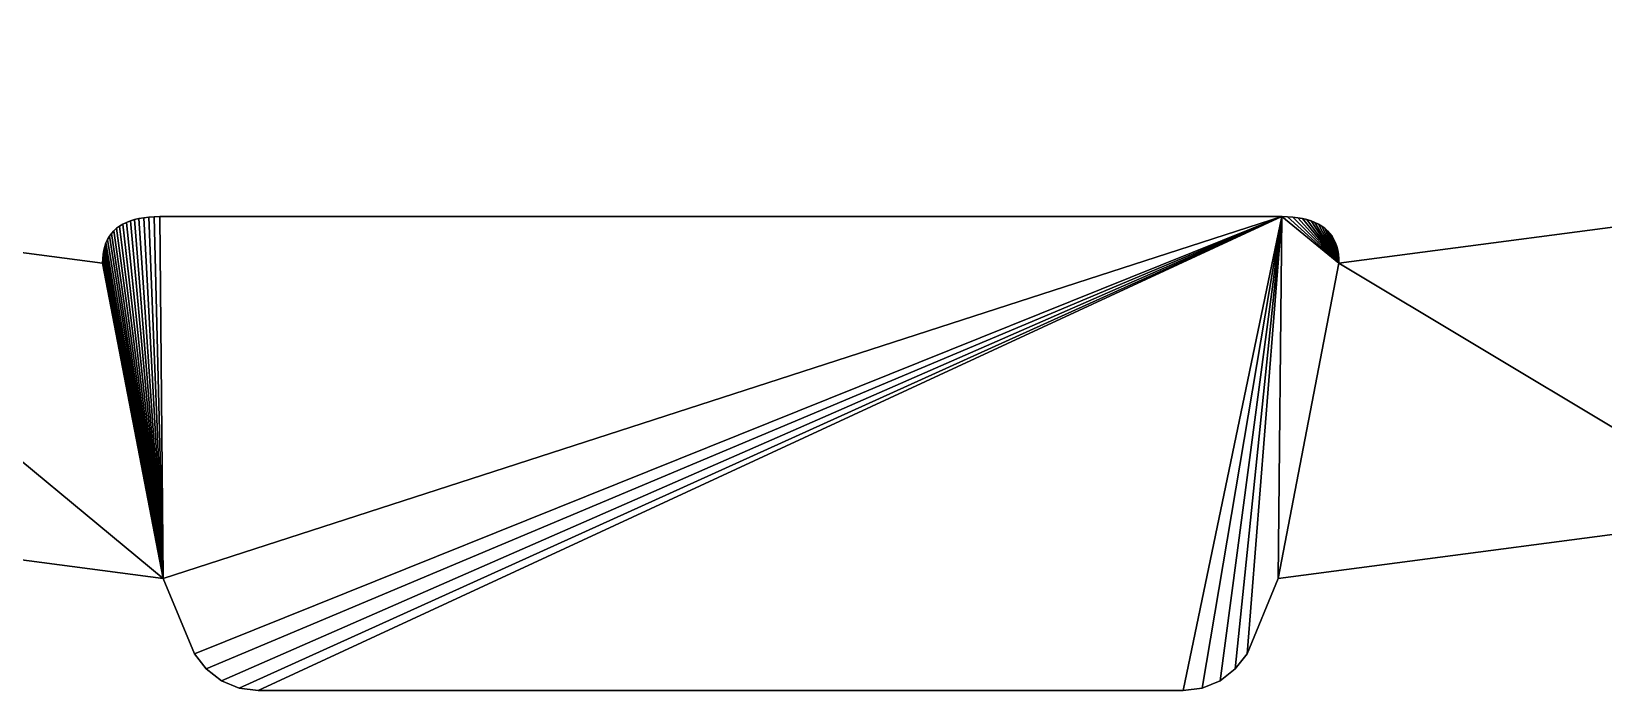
# Model space of a CAD drawing. Extents: x 0 to 417, y 0 to 203.
# Drawn here: x 295.6 to 359.6, y 114.2 to 141.1 of the extents above; entities that cross this region are included whole.
import ezdxf

# ---------------------------------------------------------------- set-up
doc = ezdxf.new("R2010")
doc.units = 0
doc.header["$LTSCALE"] = 25.4
doc.layers.get('0').update_dxf_attribs({"color": 13, "linetype": 'CONTINUOUS'})

# ---------------------------------------------------------------- blocks, each defined once
blk = doc.blocks.new('MASK_STRAP_3')
at = {"color": 0}
for p, q in [((69.698, 19.226), (69.698, 19.226, 1)), ((69.698, 19.226), (69.698, 19.226, 1)), ((69.892, 19.26), (69.892, 19.26, 1)), ((69.892, 19.26), (69.892, 19.26, 1)), ((70.097, 19.283), (70.097, 19.283, 1)), ((70.097, 19.283), (70.097, 19.283, 1)), ((70.314, 19.298), (70.314, 19.298, 1)), ((70.314, 19.298), (70.314, 19.298, 1)), ((70.543, 19.302), (70.543, 19.302, 1)), ((70.543, 19.302), (70.543, 19.302, 1)), ((116.237, 19.302), (116.237, 19.302, 1)), ((116.237, 19.302), (116.237, 19.302, 1)), ((116.466, 19.298), (116.466, 19.298, 1)), ((116.466, 19.298), (116.466, 19.298, 1)), ((116.683, 19.283), (116.683, 19.283, 1)), ((116.683, 19.283), (116.683, 19.283, 1)), ((116.888, 19.26), (116.888, 19.26, 1)), ((116.888, 19.26), (116.888, 19.26, 1)), ((117.082, 19.226), (117.082, 19.226, 1)), ((117.082, 19.226), (117.082, 19.226, 1)), ((68.578, 18.62), (68.578, 18.62, 1)), ((68.578, 18.62), (68.578, 18.62, 1)), ((68.677, 18.729), (68.677, 18.729, 1)), ((68.677, 18.729), (68.677, 18.729, 1)), ((68.787, 18.829), (68.787, 18.829, 1)), ((68.787, 18.829), (68.787, 18.829, 1)), ((68.909, 18.919), (68.909, 18.919, 1)), ((68.909, 18.919), (68.909, 18.919, 1)), ((69.043, 18.999), (69.043, 18.999, 1)), ((69.043, 18.999), (69.043, 18.999, 1)), ((69.189, 19.07), (69.189, 19.07, 1)), ((69.189, 19.07), (69.189, 19.07, 1)), ((69.347, 19.132), (69.347, 19.132, 1)), ((69.347, 19.132), (69.347, 19.132, 1)), ((69.517, 19.184), (69.517, 19.184, 1)), ((69.517, 19.184), (69.517, 19.184, 1)), ((117.263, 19.184), (117.263, 19.184, 1)), ((117.263, 19.184), (117.263, 19.184, 1)), ((117.433, 19.132), (117.433, 19.132, 1)), ((117.433, 19.132), (117.433, 19.132, 1)), ((117.591, 19.07), (117.591, 19.07, 1)), ((117.591, 19.07), (117.591, 19.07, 1)), ((117.737, 18.999), (117.737, 18.999, 1)), ((117.737, 18.999), (117.737, 18.999, 1)), ((117.871, 18.919), (117.871, 18.919, 1)), ((117.871, 18.919), (117.871, 18.919, 1)), ((117.993, 18.829), (117.993, 18.829, 1)), ((117.993, 18.829), (117.993, 18.829, 1)), ((118.103, 18.729), (118.103, 18.729, 1)), ((118.103, 18.729), (118.103, 18.729, 1)), ((118.202, 18.62), (118.202, 18.62, 1)), ((118.202, 18.62), (118.202, 18.62, 1)), ((68.264, 17.933), (68.264, 17.933, 1)), ((68.264, 17.933), (68.264, 17.933, 1)), ((68.303, 18.09), (68.303, 18.09, 1)), ((68.303, 18.09), (68.303, 18.09, 1)), ((68.354, 18.236), (68.354, 18.236, 1)), ((68.354, 18.236), (68.354, 18.236, 1)), ((68.417, 18.374), (68.417, 18.374, 1)), ((68.417, 18.374), (68.417, 18.374, 1)), ((68.492, 18.502), (68.492, 18.502, 1)), ((68.492, 18.502), (68.492, 18.502, 1)), ((118.289, 18.502), (118.289, 18.502, 1)), ((118.289, 18.502), (118.289, 18.502, 1)), ((118.363, 18.374), (118.363, 18.374, 1)), ((118.363, 18.374), (118.363, 18.374, 1)), ((118.426, 18.236), (118.426, 18.236, 1)), ((118.426, 18.236), (118.426, 18.236, 1)), ((118.477, 18.09), (118.477, 18.09, 1)), ((118.477, 18.09), (118.477, 18.09, 1)), ((118.516, 17.933), (118.516, 17.933, 1)), ((118.516, 17.933), (118.516, 17.933, 1)), ((68.218, 17.407), (68.218, 17.407, 1)), ((68.218, 17.407), (68.218, 17.407, 1)), ((68.221, 17.592), (68.221, 17.592, 1)), ((68.221, 17.592), (68.221, 17.592, 1)), ((68.237, 17.767), (68.237, 17.767, 1)), ((68.237, 17.767), (68.237, 17.767, 1)), ((118.544, 17.767), (118.544, 17.767, 1)), ((118.544, 17.767), (118.544, 17.767, 1)), ((118.559, 17.592), (118.559, 17.592, 1)), ((118.559, 17.592), (118.559, 17.592, 1)), ((118.563, 17.407), (118.563, 17.407, 1)), ((118.563, 17.407), (118.563, 17.407, 1)), ((70.686, 4.566), (70.686, 4.566, 1)), ((70.686, 4.566), (70.686, 4.566, 1)), ((116.094, 4.566), (116.094, 4.566, 1)), ((116.094, 4.566), (116.094, 4.566, 1)), ((71.956, 1.5), (71.956, 1.5, 1)), ((71.956, 1.5), (71.956, 1.5, 1)), ((114.824, 1.5), (114.824, 1.5, 1)), ((114.824, 1.5), (114.824, 1.5, 1)), ((72.433, 0.879), (72.433, 0.879, 1)), ((72.433, 0.879), (72.433, 0.879, 1)), ((114.347, 0.879), (114.347, 0.879, 1)), ((114.347, 0.879), (114.347, 0.879, 1)), ((73.054, 0.402), (73.054, 0.402, 1)), ((73.054, 0.402), (73.054, 0.402, 1)), ((73.778, 0.102), (73.778, 0.102, 1)), ((73.778, 0.102), (73.778, 0.102, 1)), ((74.554, 0), (74.554, 0, 1)), ((74.554, 0), (74.554, 0, 1)), ((112.226, 0), (112.226, 0, 1)), ((112.226, 0), (112.226, 0, 1)), ((113.002, 0.102), (113.002, 0.102, 1)), ((113.002, 0.102), (113.002, 0.102, 1)), ((113.726, 0.402), (113.726, 0.402, 1)), ((113.726, 0.402), (113.726, 0.402, 1))]:
    blk.add_line(p, q, dxfattribs=at)
mesh = blk.add_polyface(dxfattribs=at)
corners = [(52.917, 26.846), (52.725, 19.441), (52.16, 26.643), (52.917, 20.897), (53.7, 26.846), (53.7, 20.897), (54.456, 26.643), (54.456, 21.1), (55.135, 26.252), (55.135, 21.491), (55.688, 25.698), (55.688, 22.045), (56.08, 25.02), (56.08, 22.723), (56.283, 24.263), (56.283, 23.48), (51.482, 26.252), (50.955, 5.998), (50.928, 25.698), (51.105, 7.137), (70.686, 4.566), (68.218, 17.407), (68.221, 17.592), (68.237, 17.767), (68.264, 17.933), (68.303, 18.09), (68.354, 18.236), (68.417, 18.374), (68.492, 18.502), (68.578, 18.62), (68.677, 18.729), (68.787, 18.829), (68.909, 18.919), (69.043, 18.999), (69.189, 19.07), (69.347, 19.132), (69.517, 19.184), (69.698, 19.226), (69.892, 19.26), (70.097, 19.283), (70.314, 19.298), (70.543, 19.302), (116.237, 19.302), (71.956, 1.5), (72.433, 0.879), (73.054, 0.402), (73.778, 0.102), (74.554, 0), (50.955, 0.049), (50.334, 24.263), (50.537, 25.02), (51.712, 5.795), (51.712, 0.252), (52.39, 5.403), (52.39, 0.643), (52.944, 4.85), (52.944, 1.197), (53.335, 4.171), (53.335, 1.875), (53.538, 3.415), (53.538, 2.632)]
mesh.append_faces([[corners[k] for k in face] for face in [(13, 14, 15), (58, 59, 60)]], dxfattribs={"vtx0": -1, "color": 0})
mesh.append_faces([[corners[k] for k in face] for face in [(0, 1, 2), (1, 0, 3), (3, 4, 5), (5, 6, 7), (7, 8, 9), (9, 10, 11), (11, 12, 13), (16, 17, 18), (17, 16, 19), (19, 1, 20), (20, 42, 43), (43, 42, 44), (44, 42, 45), (45, 42, 46), (46, 42, 47), (48, 51, 52), (52, 53, 54), (54, 55, 56), (56, 57, 58)]], dxfattribs={"vtx0": -1, "vtx1": -1, "color": 0})
mesh.append_faces([[corners[k] for k in face] for face in [(19, 16, 1), (48, 18, 17)]], dxfattribs={"vtx0": -1, "vtx1": -1, "vtx2": -1, "color": 0})
mesh.append_faces([[corners[k] for k in face] for face in [(3, 0, 4), (5, 4, 6), (7, 6, 8), (9, 8, 10), (11, 10, 12), (13, 12, 14), (1, 16, 2), (20, 1, 21), (20, 21, 22), (20, 22, 23), (20, 23, 24), (20, 24, 25), (20, 25, 26), (20, 26, 27), (20, 27, 28), (20, 28, 29), (20, 29, 30), (20, 30, 31), (20, 31, 32), (20, 32, 33), (20, 33, 34), (20, 34, 35), (20, 35, 36), (20, 36, 37), (20, 37, 38), (20, 38, 39), (20, 39, 40), (20, 40, 41), (20, 41, 42), (48, 49, 50), (48, 50, 18), (48, 17, 51), (52, 51, 53), (54, 53, 55), (56, 55, 57), (58, 57, 59)]], dxfattribs={"vtx0": -1, "vtx2": -1, "color": 0})
mesh = blk.add_polyface(dxfattribs=at)
corners = [(130.498, 24.263), (130.7, 22.723), (130.498, 23.48), (130.7, 25.02), (131.092, 22.045), (131.092, 25.698), (131.646, 21.491), (131.646, 26.252), (132.324, 21.1), (132.324, 26.643), (133.08, 20.897), (133.08, 26.846), (133.863, 20.897), (133.863, 26.846), (134.055, 19.441), (134.62, 26.643), (74.554, 0), (116.237, 19.302), (112.226, 0), (113.002, 0.102), (113.726, 0.402), (114.347, 0.879), (114.824, 1.5), (116.094, 4.566), (118.563, 17.407), (135.675, 7.137), (116.466, 19.298), (116.683, 19.283), (116.888, 19.26), (117.082, 19.226), (117.263, 19.184), (117.433, 19.132), (117.591, 19.07), (117.737, 18.999), (117.871, 18.919), (117.993, 18.829), (118.103, 18.729), (118.202, 18.62), (118.289, 18.502), (118.363, 18.374), (118.426, 18.236), (118.477, 18.09), (118.516, 17.933), (118.544, 17.767), (118.559, 17.592), (135.298, 26.252), (135.852, 25.698), (135.825, 5.998), (133.445, 4.171), (133.242, 2.632), (133.242, 3.415), (133.445, 1.875), (133.837, 1.197), (133.837, 4.85), (134.39, 0.643), (134.39, 5.403), (135.069, 0.252), (135.069, 5.795), (135.825, 0.049), (136.608, 0.049)]
mesh.append_faces([[corners[k] for k in face] for face in [(0, 1, 2), (24, 43, 44), (48, 49, 50)]], dxfattribs={"vtx0": -1, "color": 0})
mesh.append_faces([[corners[k] for k in face] for face in [(1, 3, 4), (4, 5, 6), (6, 7, 8), (8, 9, 10), (10, 11, 12), (12, 13, 14), (16, 17, 18), (18, 17, 19), (19, 17, 20), (20, 17, 21), (21, 17, 22), (22, 17, 23), (23, 24, 25), (25, 46, 47), (49, 48, 51), (51, 48, 52), (52, 53, 54), (54, 55, 56), (56, 57, 58), (58, 47, 59)]], dxfattribs={"vtx0": -1, "vtx1": -1, "color": 0})
mesh.append_faces([[corners[k] for k in face] for face in [(23, 17, 24), (25, 14, 15), (59, 47, 46)]], dxfattribs={"vtx0": -1, "vtx1": -1, "vtx2": -1, "color": 0})
mesh.append_faces([[corners[k] for k in face] for face in [(1, 0, 3), (4, 3, 5), (6, 5, 7), (8, 7, 9), (10, 9, 11), (12, 11, 13), (14, 13, 15), (24, 17, 26), (24, 26, 27), (24, 27, 28), (24, 28, 29), (24, 29, 30), (24, 30, 31), (24, 31, 32), (24, 32, 33), (24, 33, 34), (24, 34, 35), (24, 35, 36), (24, 36, 37), (24, 37, 38), (24, 38, 39), (24, 39, 40), (24, 40, 41), (24, 41, 42), (24, 42, 43), (25, 24, 14), (25, 15, 45), (25, 45, 46), (52, 48, 53), (54, 53, 55), (56, 55, 57), (58, 57, 47)]], dxfattribs={"vtx0": -1, "vtx2": -1, "color": 0})
mesh = blk.add_polyface(dxfattribs=at)
corners = [(70.686, 4.566, 1), (52.725, 19.441, 1), (51.105, 7.137, 1), (68.218, 17.407, 1), (68.221, 17.592, 1), (68.237, 17.767, 1), (68.264, 17.933, 1), (68.303, 18.09, 1), (68.354, 18.236, 1), (68.417, 18.374, 1), (68.492, 18.502, 1), (68.578, 18.62, 1), (68.677, 18.729, 1), (68.787, 18.829, 1), (68.909, 18.919, 1), (69.043, 18.999, 1), (69.189, 19.07, 1), (69.347, 19.132, 1), (69.517, 19.184, 1), (69.698, 19.226, 1), (69.892, 19.26, 1), (70.097, 19.283, 1), (70.314, 19.298, 1), (70.543, 19.302, 1), (116.237, 19.302, 1), (71.956, 1.5, 1), (72.433, 0.879, 1), (73.054, 0.402, 1), (73.778, 0.102, 1), (74.554, 0, 1), (112.226, 0, 1), (113.002, 0.102, 1), (113.726, 0.402, 1), (114.347, 0.879, 1), (114.824, 1.5, 1), (116.094, 4.566, 1), (118.563, 17.407, 1), (135.675, 7.137, 1), (116.466, 19.298, 1), (116.683, 19.283, 1), (116.888, 19.26, 1), (117.082, 19.226, 1), (117.263, 19.184, 1), (117.433, 19.132, 1), (117.591, 19.07, 1), (117.737, 18.999, 1), (117.871, 18.919, 1), (117.993, 18.829, 1), (118.103, 18.729, 1), (118.202, 18.62, 1), (118.289, 18.502, 1), (118.363, 18.374, 1), (118.426, 18.236, 1), (118.477, 18.09, 1), (118.516, 17.933, 1), (118.544, 17.767, 1), (118.559, 17.592, 1), (134.055, 19.441, 1)]
mesh.append_faces([[corners[k] for k in face] for face in [(0, 1, 2), (55, 36, 56), (36, 37, 57)]], dxfattribs={"vtx0": -1, "color": 0})
mesh.append_faces([[corners[k] for k in face] for face in [(1, 0, 3), (3, 0, 4), (4, 0, 5), (5, 0, 6), (6, 0, 7), (7, 0, 8), (8, 0, 9), (9, 0, 10), (10, 0, 11), (11, 0, 12), (12, 0, 13), (13, 0, 14), (14, 0, 15), (15, 0, 16), (16, 0, 17), (17, 0, 18), (18, 0, 19), (19, 0, 20), (20, 0, 21), (21, 0, 22), (22, 0, 23), (23, 0, 24), (24, 36, 38), (38, 36, 39), (39, 36, 40), (40, 36, 41), (41, 36, 42), (42, 36, 43), (43, 36, 44), (44, 36, 45), (45, 36, 46), (46, 36, 47), (47, 36, 48), (48, 36, 49), (49, 36, 50), (50, 36, 51), (51, 36, 52), (52, 36, 53), (53, 36, 54), (54, 36, 55)]], dxfattribs={"vtx0": -1, "vtx1": -1, "color": 0})
mesh.append_faces([[corners[k] for k in face] for face in [(24, 35, 36)]], dxfattribs={"vtx0": -1, "vtx1": -1, "vtx2": -1, "color": 0})
mesh.append_faces([[corners[k] for k in face] for face in [(24, 0, 25), (24, 25, 26), (24, 26, 27), (24, 27, 28), (24, 28, 29), (24, 29, 30), (24, 30, 31), (24, 31, 32), (24, 32, 33), (24, 33, 34), (24, 34, 35), (36, 35, 37)]], dxfattribs={"vtx0": -1, "vtx2": -1, "color": 0})
mesh = blk.add_polyface(dxfattribs=at)
corners = [(52.725, 19.441, 1), (68.218, 17.407), (52.725, 19.441), (68.218, 17.407, 1)]
mesh.append_faces([[corners[k] for k in face] for face in [(0, 1, 2), (1, 0, 3)]], dxfattribs={"vtx0": -1, "color": 0})
mesh = blk.add_polyface(dxfattribs=at)
corners = [(69.517, 19.184, 1), (69.698, 19.226), (69.517, 19.184), (69.698, 19.226, 1)]
mesh.append_faces([[corners[k] for k in face] for face in [(0, 1, 2), (1, 0, 3)]], dxfattribs={"vtx0": -1, "color": 0})
mesh = blk.add_polyface(dxfattribs=at)
corners = [(69.698, 19.226, 1), (69.892, 19.26), (69.698, 19.226), (69.892, 19.26, 1)]
mesh.append_faces([[corners[k] for k in face] for face in [(0, 1, 2), (1, 0, 3)]], dxfattribs={"vtx0": -1, "color": 0})
mesh = blk.add_polyface(dxfattribs=at)
corners = [(69.892, 19.26, 1), (70.097, 19.283), (69.892, 19.26), (70.097, 19.283, 1)]
mesh.append_faces([[corners[k] for k in face] for face in [(0, 1, 2), (1, 0, 3)]], dxfattribs={"vtx0": -1, "color": 0})
mesh = blk.add_polyface(dxfattribs=at)
corners = [(70.097, 19.283, 1), (70.314, 19.298), (70.097, 19.283), (70.314, 19.298, 1)]
mesh.append_faces([[corners[k] for k in face] for face in [(0, 1, 2), (1, 0, 3)]], dxfattribs={"vtx0": -1, "color": 0})
mesh = blk.add_polyface(dxfattribs=at)
corners = [(70.314, 19.298, 1), (70.543, 19.302), (70.314, 19.298), (70.543, 19.302, 1)]
mesh.append_faces([[corners[k] for k in face] for face in [(0, 1, 2), (1, 0, 3)]], dxfattribs={"vtx0": -1, "color": 0})
mesh = blk.add_polyface(dxfattribs=at)
corners = [(70.543, 19.302, 1), (116.237, 19.302), (70.543, 19.302), (116.237, 19.302, 1)]
mesh.append_faces([[corners[k] for k in face] for face in [(0, 1, 2), (1, 0, 3)]], dxfattribs={"vtx0": -1, "color": 0})
mesh = blk.add_polyface(dxfattribs=at)
corners = [(116.237, 19.302, 1), (116.466, 19.298), (116.237, 19.302), (116.466, 19.298, 1)]
mesh.append_faces([[corners[k] for k in face] for face in [(0, 1, 2), (1, 0, 3)]], dxfattribs={"vtx0": -1, "color": 0})
mesh = blk.add_polyface(dxfattribs=at)
corners = [(116.466, 19.298, 1), (116.683, 19.283), (116.466, 19.298), (116.683, 19.283, 1)]
mesh.append_faces([[corners[k] for k in face] for face in [(0, 1, 2), (1, 0, 3)]], dxfattribs={"vtx0": -1, "color": 0})
mesh = blk.add_polyface(dxfattribs=at)
corners = [(116.683, 19.283, 1), (116.888, 19.26), (116.683, 19.283), (116.888, 19.26, 1)]
mesh.append_faces([[corners[k] for k in face] for face in [(0, 1, 2), (1, 0, 3)]], dxfattribs={"vtx0": -1, "color": 0})
mesh = blk.add_polyface(dxfattribs=at)
corners = [(116.888, 19.26, 1), (117.082, 19.226), (116.888, 19.26), (117.082, 19.226, 1)]
mesh.append_faces([[corners[k] for k in face] for face in [(0, 1, 2), (1, 0, 3)]], dxfattribs={"vtx0": -1, "color": 0})
mesh = blk.add_polyface(dxfattribs=at)
corners = [(117.082, 19.226, 1), (117.263, 19.184), (117.082, 19.226), (117.263, 19.184, 1)]
mesh.append_faces([[corners[k] for k in face] for face in [(0, 1, 2), (1, 0, 3)]], dxfattribs={"vtx0": -1, "color": 0})
mesh = blk.add_polyface(dxfattribs=at)
corners = [(118.563, 17.407, 1), (134.055, 19.441), (118.563, 17.407), (134.055, 19.441, 1)]
mesh.append_faces([[corners[k] for k in face] for face in [(0, 1, 2), (1, 0, 3)]], dxfattribs={"vtx0": -1, "color": 0})
mesh = blk.add_polyface(dxfattribs=at)
corners = [(68.578, 18.62, 1), (68.492, 18.502), (68.492, 18.502, 1), (68.578, 18.62)]
mesh.append_faces([[corners[k] for k in face] for face in [(0, 1, 2), (1, 0, 3)]], dxfattribs={"vtx0": -1, "color": 0})
mesh = blk.add_polyface(dxfattribs=at)
corners = [(68.677, 18.729, 1), (68.578, 18.62), (68.578, 18.62, 1), (68.677, 18.729)]
mesh.append_faces([[corners[k] for k in face] for face in [(0, 1, 2), (1, 0, 3)]], dxfattribs={"vtx0": -1, "color": 0})
mesh = blk.add_polyface(dxfattribs=at)
corners = [(68.677, 18.729, 1), (68.787, 18.829), (68.677, 18.729), (68.787, 18.829, 1)]
mesh.append_faces([[corners[k] for k in face] for face in [(0, 1, 2), (1, 0, 3)]], dxfattribs={"vtx0": -1, "color": 0})
mesh = blk.add_polyface(dxfattribs=at)
corners = [(68.787, 18.829, 1), (68.909, 18.919), (68.787, 18.829), (68.909, 18.919, 1)]
mesh.append_faces([[corners[k] for k in face] for face in [(0, 1, 2), (1, 0, 3)]], dxfattribs={"vtx0": -1, "color": 0})
mesh = blk.add_polyface(dxfattribs=at)
corners = [(68.909, 18.919, 1), (69.043, 18.999), (68.909, 18.919), (69.043, 18.999, 1)]
mesh.append_faces([[corners[k] for k in face] for face in [(0, 1, 2), (1, 0, 3)]], dxfattribs={"vtx0": -1, "color": 0})
mesh = blk.add_polyface(dxfattribs=at)
corners = [(69.043, 18.999, 1), (69.189, 19.07), (69.043, 18.999), (69.189, 19.07, 1)]
mesh.append_faces([[corners[k] for k in face] for face in [(0, 1, 2), (1, 0, 3)]], dxfattribs={"vtx0": -1, "color": 0})
mesh = blk.add_polyface(dxfattribs=at)
corners = [(69.189, 19.07, 1), (69.347, 19.132), (69.189, 19.07), (69.347, 19.132, 1)]
mesh.append_faces([[corners[k] for k in face] for face in [(0, 1, 2), (1, 0, 3)]], dxfattribs={"vtx0": -1, "color": 0})
mesh = blk.add_polyface(dxfattribs=at)
corners = [(69.347, 19.132, 1), (69.517, 19.184), (69.347, 19.132), (69.517, 19.184, 1)]
mesh.append_faces([[corners[k] for k in face] for face in [(0, 1, 2), (1, 0, 3)]], dxfattribs={"vtx0": -1, "color": 0})
mesh = blk.add_polyface(dxfattribs=at)
corners = [(117.263, 19.184, 1), (117.433, 19.132), (117.263, 19.184), (117.433, 19.132, 1)]
mesh.append_faces([[corners[k] for k in face] for face in [(0, 1, 2), (1, 0, 3)]], dxfattribs={"vtx0": -1, "color": 0})
mesh = blk.add_polyface(dxfattribs=at)
corners = [(117.433, 19.132, 1), (117.591, 19.07), (117.433, 19.132), (117.591, 19.07, 1)]
mesh.append_faces([[corners[k] for k in face] for face in [(0, 1, 2), (1, 0, 3)]], dxfattribs={"vtx0": -1, "color": 0})
mesh = blk.add_polyface(dxfattribs=at)
corners = [(117.591, 19.07, 1), (117.737, 18.999), (117.591, 19.07), (117.737, 18.999, 1)]
mesh.append_faces([[corners[k] for k in face] for face in [(0, 1, 2), (1, 0, 3)]], dxfattribs={"vtx0": -1, "color": 0})
mesh = blk.add_polyface(dxfattribs=at)
corners = [(117.737, 18.999, 1), (117.871, 18.919), (117.737, 18.999), (117.871, 18.919, 1)]
mesh.append_faces([[corners[k] for k in face] for face in [(0, 1, 2), (1, 0, 3)]], dxfattribs={"vtx0": -1, "color": 0})
mesh = blk.add_polyface(dxfattribs=at)
corners = [(117.871, 18.919, 1), (117.993, 18.829), (117.871, 18.919), (117.993, 18.829, 1)]
mesh.append_faces([[corners[k] for k in face] for face in [(0, 1, 2), (1, 0, 3)]], dxfattribs={"vtx0": -1, "color": 0})
mesh = blk.add_polyface(dxfattribs=at)
corners = [(117.993, 18.829, 1), (118.103, 18.729), (117.993, 18.829), (118.103, 18.729, 1)]
mesh.append_faces([[corners[k] for k in face] for face in [(0, 1, 2), (1, 0, 3)]], dxfattribs={"vtx0": -1, "color": 0})
mesh = blk.add_polyface(dxfattribs=at)
corners = [(118.103, 18.729), (118.202, 18.62, 1), (118.202, 18.62), (118.103, 18.729, 1)]
mesh.append_faces([[corners[k] for k in face] for face in [(0, 1, 2), (1, 0, 3)]], dxfattribs={"vtx0": -1, "color": 0})
mesh = blk.add_polyface(dxfattribs=at)
corners = [(118.202, 18.62), (118.289, 18.502, 1), (118.289, 18.502), (118.202, 18.62, 1)]
mesh.append_faces([[corners[k] for k in face] for face in [(0, 1, 2), (1, 0, 3)]], dxfattribs={"vtx0": -1, "color": 0})
mesh = blk.add_polyface(dxfattribs=at)
corners = [(68.264, 17.933, 1), (68.237, 17.767), (68.237, 17.767, 1), (68.264, 17.933)]
mesh.append_faces([[corners[k] for k in face] for face in [(0, 1, 2), (1, 0, 3)]], dxfattribs={"vtx0": -1, "color": 0})
mesh = blk.add_polyface(dxfattribs=at)
corners = [(68.303, 18.09, 1), (68.264, 17.933), (68.264, 17.933, 1), (68.303, 18.09)]
mesh.append_faces([[corners[k] for k in face] for face in [(0, 1, 2), (1, 0, 3)]], dxfattribs={"vtx0": -1, "color": 0})
mesh = blk.add_polyface(dxfattribs=at)
corners = [(68.354, 18.236, 1), (68.303, 18.09), (68.303, 18.09, 1), (68.354, 18.236)]
mesh.append_faces([[corners[k] for k in face] for face in [(0, 1, 2), (1, 0, 3)]], dxfattribs={"vtx0": -1, "color": 0})
mesh = blk.add_polyface(dxfattribs=at)
corners = [(68.417, 18.374, 1), (68.354, 18.236), (68.354, 18.236, 1), (68.417, 18.374)]
mesh.append_faces([[corners[k] for k in face] for face in [(0, 1, 2), (1, 0, 3)]], dxfattribs={"vtx0": -1, "color": 0})
mesh = blk.add_polyface(dxfattribs=at)
corners = [(68.492, 18.502, 1), (68.417, 18.374), (68.417, 18.374, 1), (68.492, 18.502)]
mesh.append_faces([[corners[k] for k in face] for face in [(0, 1, 2), (1, 0, 3)]], dxfattribs={"vtx0": -1, "color": 0})
mesh = blk.add_polyface(dxfattribs=at)
corners = [(118.289, 18.502), (118.363, 18.374, 1), (118.363, 18.374), (118.289, 18.502, 1)]
mesh.append_faces([[corners[k] for k in face] for face in [(0, 1, 2), (1, 0, 3)]], dxfattribs={"vtx0": -1, "color": 0})
mesh = blk.add_polyface(dxfattribs=at)
corners = [(118.363, 18.374), (118.426, 18.236, 1), (118.426, 18.236), (118.363, 18.374, 1)]
mesh.append_faces([[corners[k] for k in face] for face in [(0, 1, 2), (1, 0, 3)]], dxfattribs={"vtx0": -1, "color": 0})
mesh = blk.add_polyface(dxfattribs=at)
corners = [(118.426, 18.236), (118.477, 18.09, 1), (118.477, 18.09), (118.426, 18.236, 1)]
mesh.append_faces([[corners[k] for k in face] for face in [(0, 1, 2), (1, 0, 3)]], dxfattribs={"vtx0": -1, "color": 0})
mesh = blk.add_polyface(dxfattribs=at)
corners = [(118.477, 18.09), (118.516, 17.933, 1), (118.516, 17.933), (118.477, 18.09, 1)]
mesh.append_faces([[corners[k] for k in face] for face in [(0, 1, 2), (1, 0, 3)]], dxfattribs={"vtx0": -1, "color": 0})
mesh = blk.add_polyface(dxfattribs=at)
corners = [(118.516, 17.933), (118.544, 17.767, 1), (118.544, 17.767), (118.516, 17.933, 1)]
mesh.append_faces([[corners[k] for k in face] for face in [(0, 1, 2), (1, 0, 3)]], dxfattribs={"vtx0": -1, "color": 0})
mesh = blk.add_polyface(dxfattribs=at)
corners = [(68.221, 17.592, 1), (68.218, 17.407), (68.218, 17.407, 1), (68.221, 17.592)]
mesh.append_faces([[corners[k] for k in face] for face in [(0, 1, 2), (1, 0, 3)]], dxfattribs={"vtx0": -1, "color": 0})
mesh = blk.add_polyface(dxfattribs=at)
corners = [(68.237, 17.767, 1), (68.221, 17.592), (68.221, 17.592, 1), (68.237, 17.767)]
mesh.append_faces([[corners[k] for k in face] for face in [(0, 1, 2), (1, 0, 3)]], dxfattribs={"vtx0": -1, "color": 0})
mesh = blk.add_polyface(dxfattribs=at)
corners = [(118.544, 17.767), (118.559, 17.592, 1), (118.559, 17.592), (118.544, 17.767, 1)]
mesh.append_faces([[corners[k] for k in face] for face in [(0, 1, 2), (1, 0, 3)]], dxfattribs={"vtx0": -1, "color": 0})
mesh = blk.add_polyface(dxfattribs=at)
corners = [(118.559, 17.592), (118.563, 17.407, 1), (118.563, 17.407), (118.559, 17.592, 1)]
mesh.append_faces([[corners[k] for k in face] for face in [(0, 1, 2), (1, 0, 3)]], dxfattribs={"vtx0": -1, "color": 0})
mesh = blk.add_polyface(dxfattribs=at)
corners = [(70.686, 4.566, 1), (51.105, 7.137), (70.686, 4.566), (51.105, 7.137, 1)]
mesh.append_faces([[corners[k] for k in face] for face in [(0, 1, 2), (1, 0, 3)]], dxfattribs={"vtx0": -1, "color": 0})
mesh = blk.add_polyface(dxfattribs=at)
corners = [(135.675, 7.137, 1), (116.094, 4.566), (135.675, 7.137), (116.094, 4.566, 1)]
mesh.append_faces([[corners[k] for k in face] for face in [(0, 1, 2), (1, 0, 3)]], dxfattribs={"vtx0": -1, "color": 0})
mesh = blk.add_polyface(dxfattribs=at)
corners = [(70.686, 4.566, 1), (71.956, 1.5), (71.956, 1.5, 1), (70.686, 4.566)]
mesh.append_faces([[corners[k] for k in face] for face in [(0, 1, 2), (1, 0, 3)]], dxfattribs={"vtx0": -1, "color": 0})
mesh = blk.add_polyface(dxfattribs=at)
corners = [(116.094, 4.566), (114.824, 1.5, 1), (114.824, 1.5), (116.094, 4.566, 1)]
mesh.append_faces([[corners[k] for k in face] for face in [(0, 1, 2), (1, 0, 3)]], dxfattribs={"vtx0": -1, "color": 0})
mesh = blk.add_polyface(dxfattribs=at)
corners = [(71.956, 1.5, 1), (72.433, 0.879), (72.433, 0.879, 1), (71.956, 1.5)]
mesh.append_faces([[corners[k] for k in face] for face in [(0, 1, 2), (1, 0, 3)]], dxfattribs={"vtx0": -1, "color": 0})
mesh = blk.add_polyface(dxfattribs=at)
corners = [(114.824, 1.5), (114.347, 0.879, 1), (114.347, 0.879), (114.824, 1.5, 1)]
mesh.append_faces([[corners[k] for k in face] for face in [(0, 1, 2), (1, 0, 3)]], dxfattribs={"vtx0": -1, "color": 0})
mesh = blk.add_polyface(dxfattribs=at)
corners = [(73.054, 0.402, 1), (72.433, 0.879), (73.054, 0.402), (72.433, 0.879, 1)]
mesh.append_faces([[corners[k] for k in face] for face in [(0, 1, 2), (1, 0, 3)]], dxfattribs={"vtx0": -1, "color": 0})
mesh = blk.add_polyface(dxfattribs=at)
corners = [(114.347, 0.879, 1), (113.726, 0.402), (114.347, 0.879), (113.726, 0.402, 1)]
mesh.append_faces([[corners[k] for k in face] for face in [(0, 1, 2), (1, 0, 3)]], dxfattribs={"vtx0": -1, "color": 0})
mesh = blk.add_polyface(dxfattribs=at)
corners = [(73.778, 0.102, 1), (73.054, 0.402), (73.778, 0.102), (73.054, 0.402, 1)]
mesh.append_faces([[corners[k] for k in face] for face in [(0, 1, 2), (1, 0, 3)]], dxfattribs={"vtx0": -1, "color": 0})
mesh = blk.add_polyface(dxfattribs=at)
corners = [(74.554, 0, 1), (73.778, 0.102), (74.554, 0), (73.778, 0.102, 1)]
mesh.append_faces([[corners[k] for k in face] for face in [(0, 1, 2), (1, 0, 3)]], dxfattribs={"vtx0": -1, "color": 0})
mesh = blk.add_polyface(dxfattribs=at)
corners = [(112.226, 0, 1), (74.554, 0), (112.226, 0), (74.554, 0, 1)]
mesh.append_faces([[corners[k] for k in face] for face in [(0, 1, 2), (1, 0, 3)]], dxfattribs={"vtx0": -1, "color": 0})
mesh = blk.add_polyface(dxfattribs=at)
corners = [(113.002, 0.102, 1), (112.226, 0), (113.002, 0.102), (112.226, 0, 1)]
mesh.append_faces([[corners[k] for k in face] for face in [(0, 1, 2), (1, 0, 3)]], dxfattribs={"vtx0": -1, "color": 0})
mesh = blk.add_polyface(dxfattribs=at)
corners = [(113.726, 0.402, 1), (113.002, 0.102), (113.726, 0.402), (113.002, 0.102, 1)]
mesh.append_faces([[corners[k] for k in face] for face in [(0, 1, 2), (1, 0, 3)]], dxfattribs={"vtx0": -1, "color": 0})

msp = doc.modelspace()

# ---------------------------------------------------------------- block references
at = {"color": 0}
msp.add_blockref('MASK_STRAP_3', (230.3, 114.243), dxfattribs=at)

doc.saveas('drawing.dxf')
